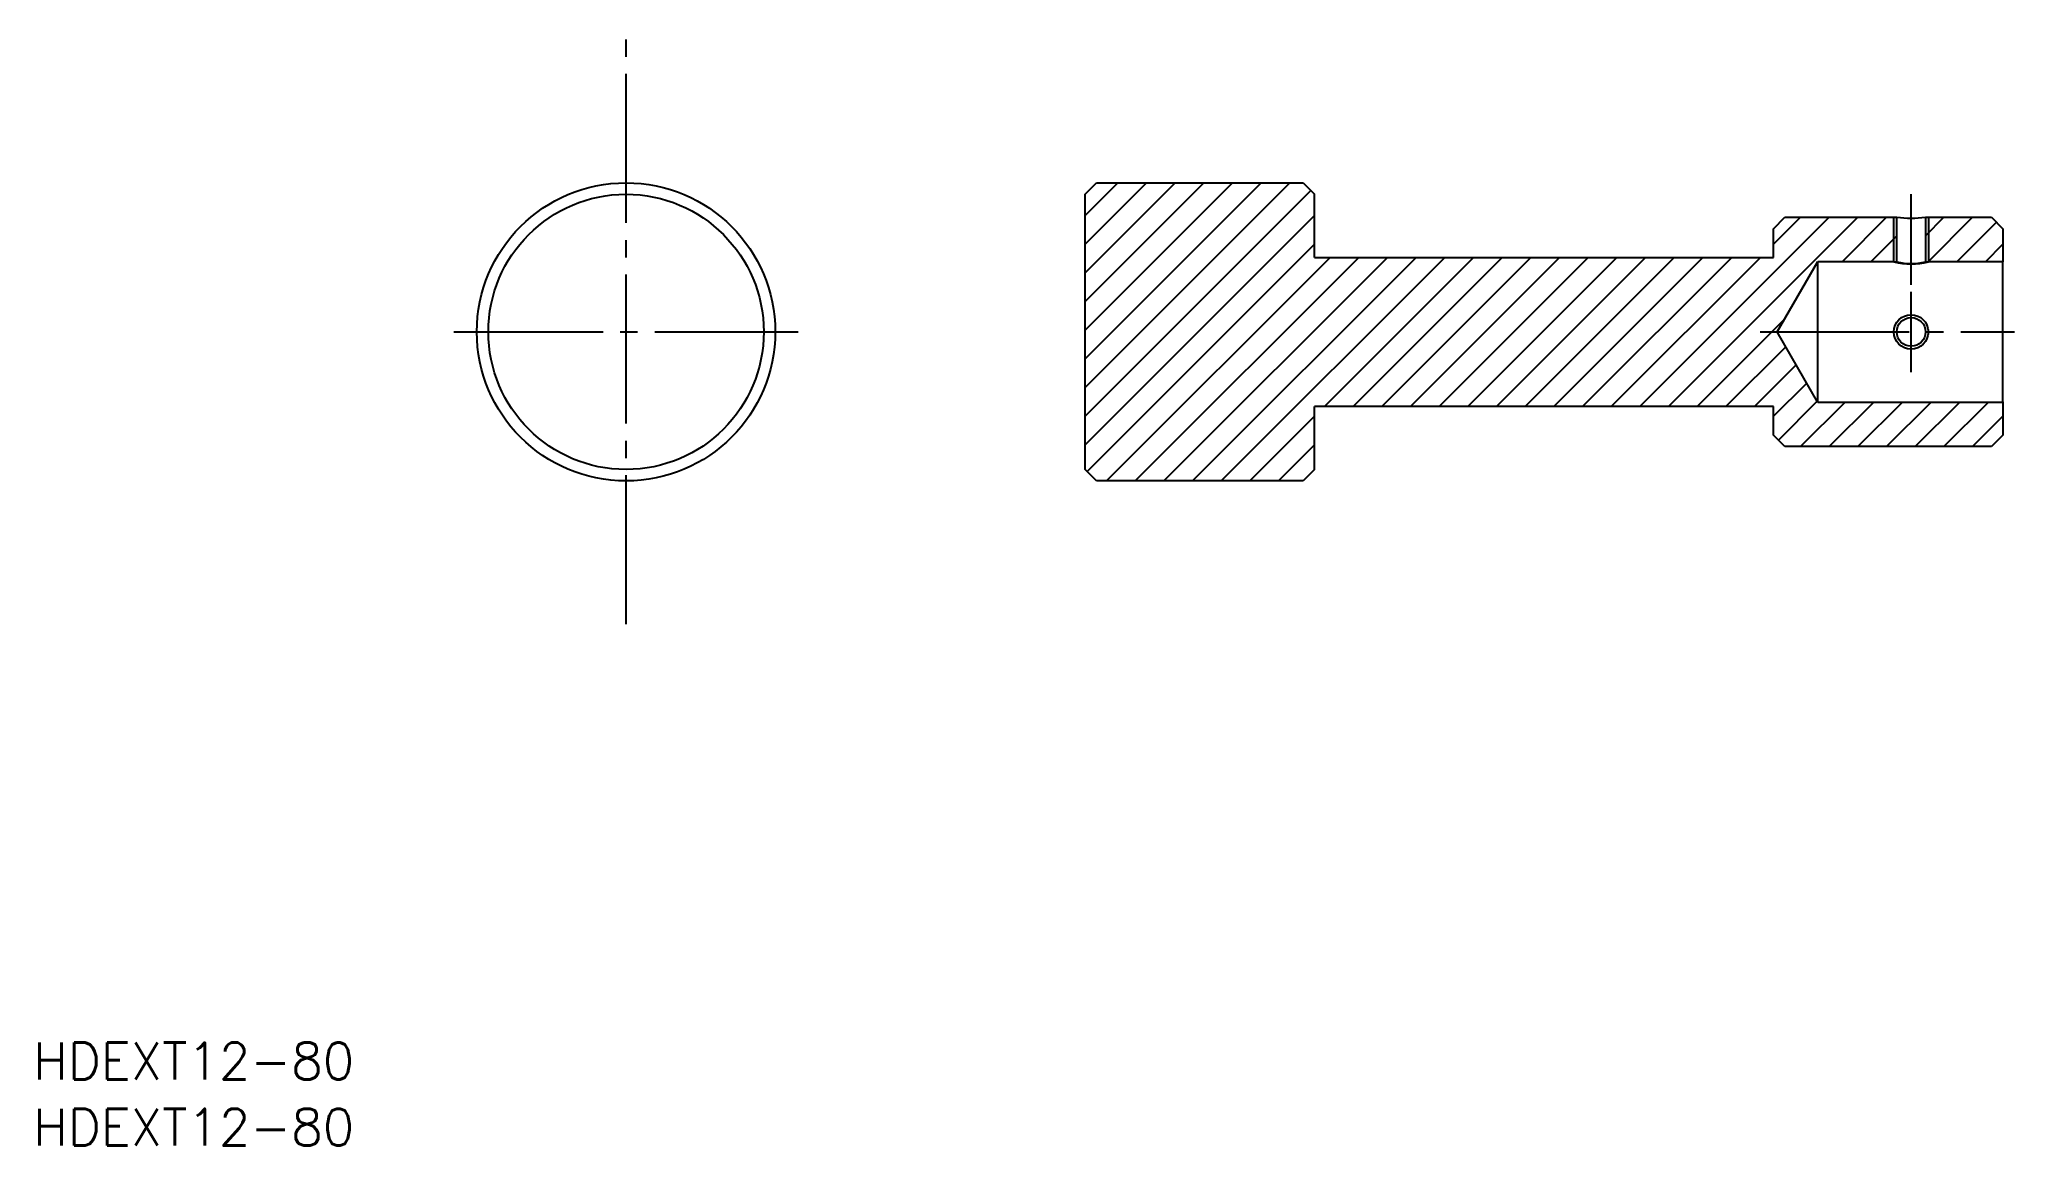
# Model space of a CAD drawing. Extents: x 7 to 179, y 144 to 241.
import ezdxf

# ---------------------------------------------------------------- set-up
doc = ezdxf.new("R2010")
doc.units = 0
doc.linetypes.add('CENTER', pattern=[17.5, 13, -1.5, 1.5, -1.5])
doc.layers.get('0').update_dxf_attribs({"linetype": 'CONTINUOUS'})
doc.layers.add('CENTER', color=1, linetype='CENTER')
doc.styles.get("Standard").update_dxf_attribs({"font": 'txt.shx', "bigfont": '@extfont2.shx'})

msp = doc.modelspace()

# ---------------------------------------------------------------- linework, layer by layer
at = {"color": 7, "linetype": 'CONTINUOUS'}
for p, q in [((98.1, 227.24), (99.1, 228.24)), ((98.1, 203.24), (98.1, 227.24)), ((99.1, 228.24), (117.1, 228.24)), ((117.1, 228.24), (118.1, 227.24)), ((118.1, 221.74), (118.1, 227.24)), ((158.1, 224.24), (159.1, 225.24)), ((158.1, 221.74), (158.1, 224.24)), ((159.1, 225.24), (168.6, 225.24)), ((168.6, 225.24), (168.85, 225.24)), ((168.85, 221.34), (168.85, 225.24)), ((171.35, 225.24), (171.6, 225.24)), ((171.35, 225.24), (171.35, 221.34)), ((171.6, 225.24), (177.1, 225.24)), ((177.1, 225.24), (178.1, 224.24)), ((178.1, 224.24), (178.1, 221.34)), ((118.1, 221.74), (158.1, 221.74)), ((158.42, 215.24), (161.97, 221.39)), ((161.97, 209.09), (161.97, 221.39)), ((161.97, 221.39), (168.6, 221.39)), ((168.6, 221.34), (168.85, 221.34)), ((171.35, 221.34), (171.6, 221.34)), ((171.6, 221.39), (178.1, 221.39)), ((178.1, 209.14), (178.1, 221.34)), ((161.97, 209.09), (158.42, 215.24)), ((158.1, 208.74), (118.1, 208.74)), ((118.1, 203.24), (118.1, 208.74)), ((158.1, 206.24), (158.1, 208.74)), ((178.1, 209.09), (161.97, 209.09)), ((178.1, 209.14), (178.1, 206.24)), ((159.1, 205.24), (158.1, 206.24)), ((177.1, 205.24), (159.1, 205.24)), ((178.1, 206.24), (177.1, 205.24)), ((99.1, 202.24), (98.1, 203.24)), ((118.1, 203.24), (117.1, 202.24)), ((117.1, 202.24), (99.1, 202.24))]:
    msp.add_line(p, q, dxfattribs=at)
at = {"color": 3, "linetype": 'CONTINUOUS'}
for p, q in [((98.1, 225.38), (100.96, 228.24)), ((98.1, 222.88), (103.46, 228.24)), ((98.1, 220.38), (105.96, 228.24)), ((98.1, 217.88), (108.46, 228.24)), ((98.1, 215.38), (110.96, 228.24)), ((98.1, 212.88), (113.46, 228.24)), ((98.1, 210.38), (115.96, 228.24)), ((98.1, 207.88), (117.78, 227.56)), ((98.1, 205.38), (118.1, 225.38)), ((146.46, 208.74), (162.96, 225.24)), ((148.96, 208.74), (165.46, 225.24)), ((158.1, 222.88), (160.46, 225.24)), ((164.11, 221.39), (167.96, 225.24)), ((168.6, 221.34), (168.6, 225.24)), ((171.35, 223.63), (172.96, 225.24)), ((171.6, 225.24), (171.6, 221.34)), ((171.6, 221.38), (175.46, 225.24)), ((174.11, 221.39), (177.53, 224.81)), ((98.28, 203.06), (118.1, 222.88)), ((166.61, 221.39), (168.85, 223.63)), ((176.61, 221.39), (178.1, 222.88)), ((99.96, 202.24), (119.46, 221.74)), ((102.46, 202.24), (121.96, 221.74)), ((104.96, 202.24), (124.46, 221.74)), ((107.46, 202.24), (126.96, 221.74)), ((109.96, 202.24), (129.46, 221.74)), ((118.96, 208.74), (131.96, 221.74)), ((121.46, 208.74), (134.46, 221.74)), ((123.96, 208.74), (136.96, 221.74)), ((126.46, 208.74), (139.46, 221.74)), ((128.96, 208.74), (141.96, 221.74)), ((131.46, 208.74), (144.46, 221.74)), ((133.96, 208.74), (146.96, 221.74)), ((136.46, 208.74), (149.46, 221.74)), ((138.96, 208.74), (151.96, 221.74)), ((141.46, 208.74), (154.46, 221.74)), ((143.96, 208.74), (156.96, 221.74)), ((151.46, 208.74), (159.04, 216.32)), ((153.96, 208.74), (159.17, 213.94)), ((156.46, 208.74), (160.08, 212.36)), ((158.1, 207.88), (161, 210.77)), ((158.53, 205.81), (161.91, 209.19)), ((160.46, 205.24), (164.31, 209.09)), ((162.96, 205.24), (166.81, 209.09)), ((165.46, 205.24), (169.31, 209.09)), ((167.96, 205.24), (171.81, 209.09)), ((170.46, 205.24), (174.31, 209.09)), ((172.96, 205.24), (176.81, 209.09)), ((112.46, 202.24), (118.1, 207.88)), ((175.46, 205.24), (178.1, 207.88)), ((114.96, 202.24), (118.1, 205.38))]:
    msp.add_line(p, q, dxfattribs=at)
at = {"color": 7, "linetype": 'CONTINUOUS'}
for centre, radius in [((58.1, 215.24), 13), ((58.1, 215.24), 12), ((170.1, 215.24), 1.25)]:
    msp.add_circle(centre, radius, dxfattribs=at)
at = {"color": 3, "linetype": 'CONTINUOUS'}
msp.add_circle((170.1, 215.24), 1.5, dxfattribs=at)
at = {"color": 7, "linetype": 'CONTINUOUS'}
for centre, radius, start, end in [((170.1, 235.16), 10, 262.8192, 277.1808), ((170.1, 227.31), 6.1, 258.1757, 281.8243)]:
    msp.add_arc(centre, radius, start, end, dxfattribs=at)
at = {"color": 3, "linetype": 'CONTINUOUS'}
msp.add_arc((170.1, 227.25), 6.1, 255.7659, 284.2341, dxfattribs=at)
at = {"layer": 'CENTER', "color": 1, "linetype": 'CENTER'}
for p, q in [((170.1, 219.34), (170.1, 227.24)), ((170.1, 211.74), (170.1, 218.74)), ((43.1, 215.24), (73.1, 215.24)), ((156.93, 215.24), (179.11, 215.24))]:
    msp.add_line(p, q, dxfattribs=at)
msp.add_polyline3d([(58.1, 189.74, 0), (58.1, 240.74, 0)], dxfattribs=at)

# ---------------------------------------------------------------- texts
at = {"color": 7, "linetype": 'CONTINUOUS'}
for p in [(6.43, 150.06), (6.43, 144.29)]:
    msp.add_text('HDEXT12-80', height=3.2, dxfattribs=at).set_placement(p)

doc.saveas('drawing.dxf')
